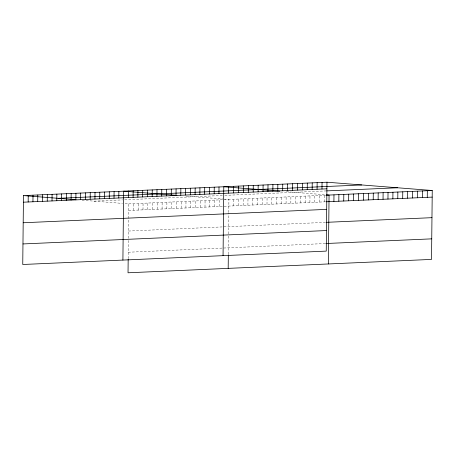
<?xml version="1.0" encoding="UTF-8"?>
<svg xmlns="http://www.w3.org/2000/svg" width="455" height="455" viewBox="0 0 455 455"><rect width="100%" height="100%" fill="white"/><g stroke="black" fill="none" stroke-linecap="round" stroke-linejoin="round"><path stroke-width="0.34" stroke-dasharray="2.27 1.71" d="M128.179 258.656L128.384 238.994M128.39 238.329L128.754 203.891L124.408 203.544M133.451 210.284L133.52 203.681M138.223 210.073L138.292 203.47M142.989 209.863L143.058 203.26M147.761 209.653L147.829 203.049M152.527 209.442L152.601 202.839M157.299 209.232L157.367 202.629M162.065 209.021L162.139 202.418M166.837 208.811L166.905 202.208M171.609 208.6L171.677 201.997M176.375 208.39L176.443 201.787M181.147 208.18L181.215 201.576M185.913 207.969L185.981 201.366M190.685 207.759L190.753 201.155M195.451 207.548L195.519 200.945M200.223 207.338L200.291 200.735M204.989 207.127L205.063 200.524M209.761 206.923L209.829 200.314M214.532 206.712L214.601 200.103M219.299 206.502L219.367 199.893M228.33 254.237L228.541 234.581M228.546 233.915L228.763 213.145M228.768 212.502L228.905 199.472L224.565 199.131M233.608 205.87L233.677 199.262M238.374 205.66L238.443 199.051M243.146 205.45L243.215 198.841M247.912 205.239L247.986 198.63M252.684 205.029L252.752 198.42M257.45 204.818L257.524 198.209M262.222 204.608L262.29 198.005M266.994 204.397L267.062 197.794M271.76 204.187L271.828 197.584M276.532 203.976L276.6 197.373M281.298 203.766L281.366 197.163M286.07 203.556L286.138 196.952M290.836 203.345L290.904 196.742M295.608 203.135L295.676 196.532M300.374 202.924L300.448 196.321M305.146 202.714L305.214 196.111M309.912 202.503L309.986 195.9M314.684 202.293L314.752 195.69M319.455 202.083L319.524 195.479M324.222 201.872L324.29 195.269M94.009 201.15L122.622 199.887M124.67 199.802L222.779 195.474M224.821 195.383L325.905 190.929M128.754 203.891L222.774 199.745M224.139 199.682L325.655 195.206M128.685 210.494L222.705 206.348M224.07 206.291L325.587 201.815M128.469 231.049L222.489 226.908M223.854 226.846L326.053 222.341M128.247 252.229L222.267 248.089M223.632 248.026L325.149 243.55M286.366 191.691L325.956 194.814M186.209 196.111L222.705 198.983M82.076 200.211L122.549 203.402"/><path stroke-width="0.68" d="M23.472 195.593L22.75 264.491L326.246 251.109L326.969 182.21L23.472 195.593L75.45 199.688M28.17 201.986L28.238 195.383M32.942 201.775L33.01 195.172M37.708 201.565L37.782 194.962M42.48 201.355L42.548 194.751M47.246 201.144L47.32 194.541M52.018 200.934L52.086 194.331M56.79 200.723L56.858 194.12M61.556 200.513L61.624 193.91M66.328 200.302L66.396 193.699M71.094 200.092L71.162 193.489M75.866 199.887L75.934 193.278M80.632 199.677L80.7 193.068M85.403 199.466L85.472 192.857M90.17 199.256L90.244 192.647M94.941 199.045L95.01 192.437M99.708 198.835L99.781 192.226M104.479 198.625L104.548 192.016M109.251 198.414L109.319 191.805M114.017 198.204L114.086 191.595M118.789 197.993L118.857 191.384M122.907 260.078L123.624 191.174L176.927 195.377M128.327 197.572L128.395 190.969M128.173 259.299L128.031 272.79L431.528 259.407L432.25 190.508L326.969 182.21M133.093 197.362L133.161 190.759M137.865 197.151L137.933 190.548M142.631 196.941L142.705 190.338M147.403 196.731L147.471 190.127M152.175 196.52L152.243 189.917M156.941 196.31L157.009 189.707M161.713 196.099L161.781 189.496M166.479 195.889L166.547 189.286M171.251 195.678L171.319 189.075M176.017 195.468L176.085 188.865M180.789 195.258L180.857 188.654M185.555 195.047L185.629 188.444M190.326 194.837L190.395 188.233M195.093 194.626L195.167 188.023M199.864 194.416L199.933 187.813M204.636 194.205L204.704 187.602M209.402 193.995L209.471 187.392M214.174 193.785L214.242 187.181M218.94 193.574L219.009 186.971M223.058 255.659L223.78 186.76L279.734 191.168M228.626 193.148L228.694 186.544M228.182 268.37L228.325 254.88M233.54 192.931L233.608 186.328M238.454 192.715L238.522 186.112M243.368 192.499L243.436 185.896M248.282 192.283L248.35 185.68M253.196 192.067L253.264 185.464M258.104 191.851L258.178 185.248M263.018 191.635L263.092 185.026M267.932 191.418L268.006 184.81M272.846 191.202L272.92 184.594M277.76 190.986L277.829 184.377M282.674 190.764L282.743 184.161M287.588 190.548L287.657 183.945M292.502 190.332L292.571 183.729M297.416 190.116L297.485 183.513M302.33 189.9L302.399 183.297M307.244 189.684L307.313 183.081M312.158 189.468L312.227 182.864M317.072 189.252L317.141 182.643M321.986 189.035L322.055 182.427M328.339 263.957L329.062 195.058L326.582 194.865M333.907 201.446L333.976 194.842M338.821 201.229L338.89 194.626M343.735 201.013L343.804 194.41M348.649 200.797L348.718 194.194M353.558 200.581L353.632 193.978M358.472 200.365L358.546 193.756M363.386 200.149L363.46 193.54M368.3 199.933L368.374 193.324M373.214 199.711L373.282 193.108M378.128 199.495L378.196 192.892M383.042 199.279L383.11 192.675M387.956 199.062L388.024 192.459M392.87 198.846L392.938 192.243M397.784 198.63L397.852 192.027M402.698 198.414L402.766 191.811M407.612 198.198L407.68 191.595M412.526 197.982L412.594 191.373M417.44 197.766L417.508 191.157M422.354 197.55L422.422 190.941M427.268 197.333L427.336 190.725M58.212 198.329L361.714 184.952M23.404 202.196L326.9 188.819M326.61 190.895L397.505 187.773M326.337 195.178L432.25 190.508M326.269 201.781L432.182 197.112M23.188 222.757L326.684 209.374M326.73 222.313L431.966 217.672M22.966 243.937L326.462 230.554M325.831 243.522L431.744 238.852"/></g></svg>
